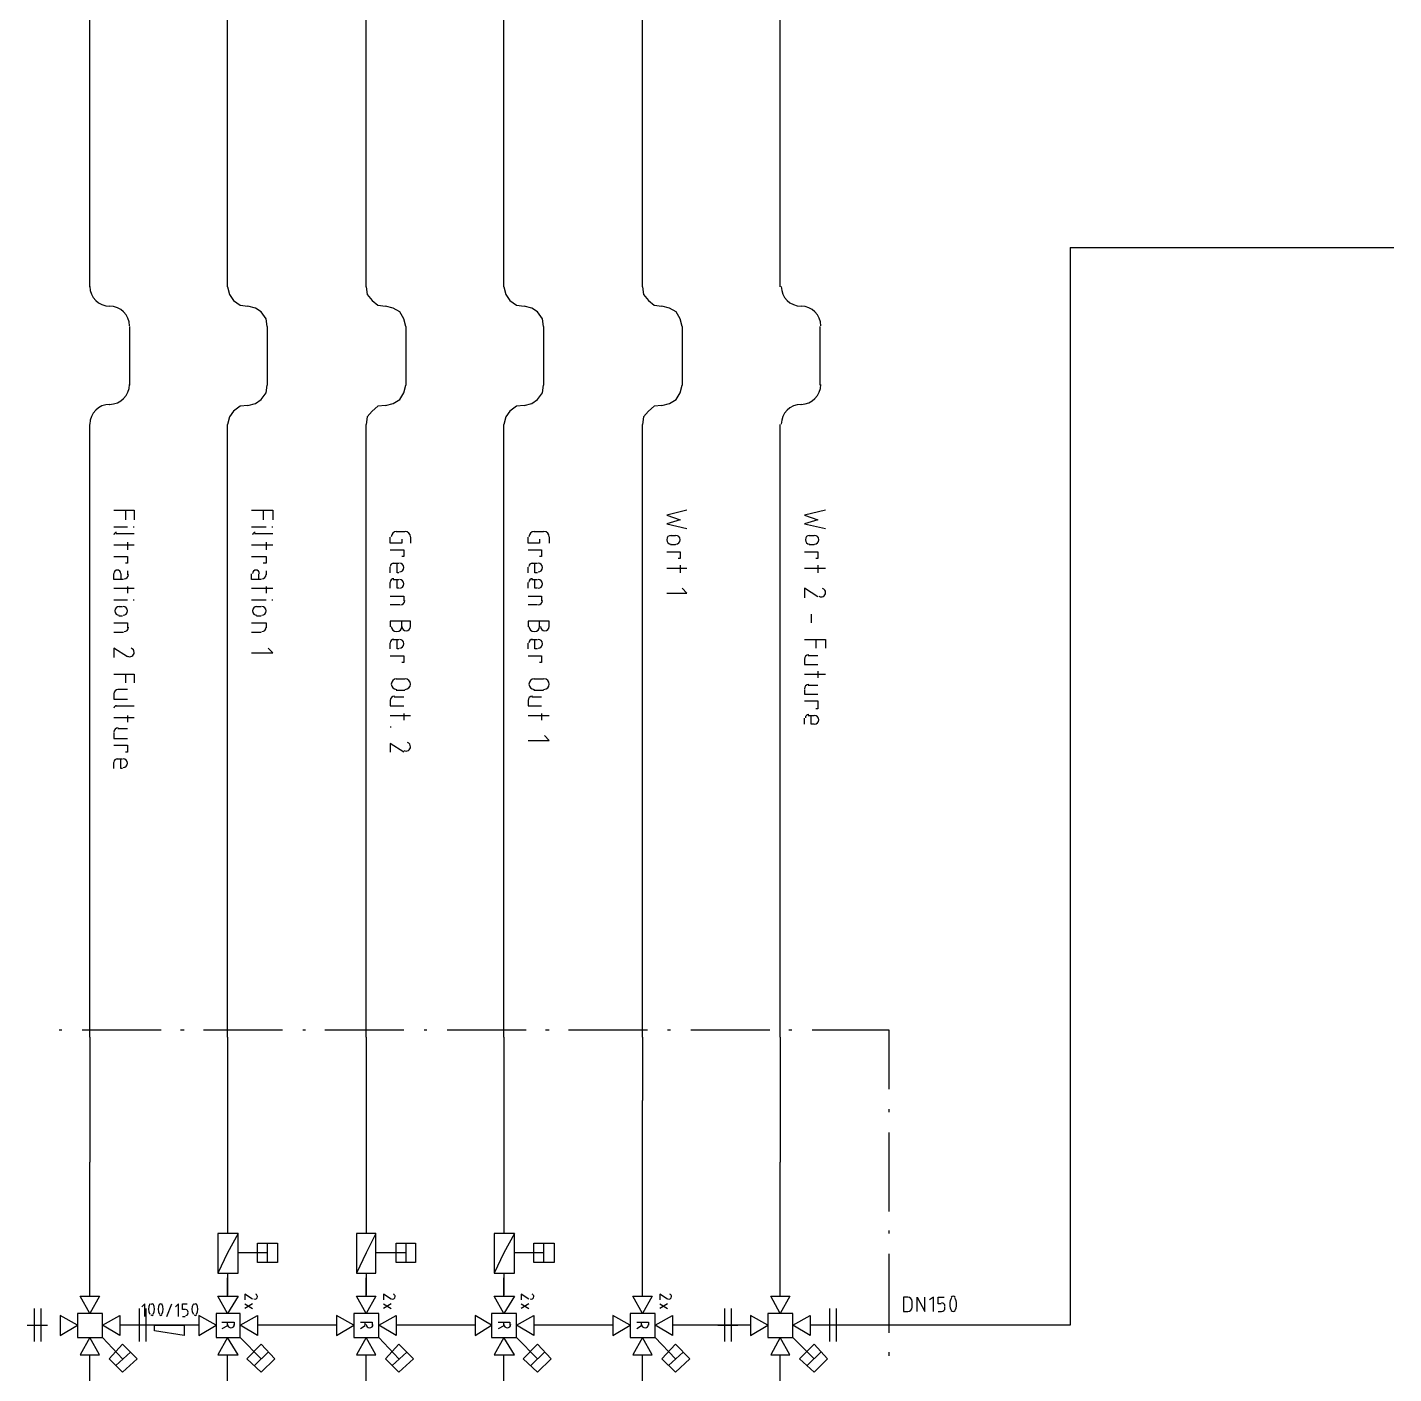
# Model space of a CAD drawing. Header units: millimetres. Extents: x 0 to 33.1, y 1.5 to 45.3.
# Drawn here: x 20.806 to 23.171, y 28.204 to 30.534 of the extents above; entities that cross this region are included whole.
import ezdxf

# ---------------------------------------------------------------- set-up
doc = ezdxf.new("R2010")
doc.units = ezdxf.units.MM
doc.header["$MEASUREMENT"] = 0
doc.layers.get('0').update_dxf_attribs({"linetype": 'CONTINUOUS'})

msp = doc.modelspace()

# ---------------------------------------------------------------- linework, layer by layer
at = {"color": 5, "linetype": 'Continuous'}
for p, q in [((21.1528, 30.0844), (21.1528, 30.6744)), ((21.1528, 30.0844), (21.1528, 30.0844)), ((21.1528, 30.0844), (21.1561, 30.0711)), ((21.1561, 30.0711), (21.1628, 30.0611)), ((21.1628, 30.0611), (21.1744, 30.0528)), ((21.1744, 30.0528), (21.1878, 30.0511)), ((21.2011, 30.0478), (21.1878, 30.0511)), ((21.2111, 30.0411), (21.2011, 30.0478)), ((21.2194, 30.0294), (21.2111, 30.0411)), ((21.2211, 30.0161), (21.2194, 30.0294)), ((21.2211, 30.0161), (21.2211, 29.9144)), ((21.2111, 29.8894), (21.2194, 29.9011)), ((21.2194, 29.9011), (21.2211, 29.9144)), ((21.1878, 29.8794), (21.1744, 29.8778)), ((21.1878, 29.8794), (21.2011, 29.8828)), ((21.2011, 29.8828), (21.2111, 29.8894)), ((21.1561, 29.8594), (21.1528, 29.8461)), ((21.1528, 28.7861), (21.1528, 29.8461))]:
    msp.add_line(p, q, dxfattribs=at)
at = {"color": 104, "linetype": 'Continuous'}
for p, q in [((21.3928, 30.0844), (21.3928, 30.6744)), ((21.3928, 30.0844), (21.3928, 30.0844)), ((21.3928, 30.0844), (21.3944, 30.0711)), ((21.3944, 30.0711), (21.4028, 30.0611)), ((21.4028, 30.0611), (21.4128, 30.0528)), ((21.4128, 30.0528), (21.4261, 30.0511)), ((21.4394, 30.0478), (21.4261, 30.0511)), ((21.4511, 30.0411), (21.4394, 30.0478)), ((21.4578, 30.0294), (21.4511, 30.0411)), ((21.4611, 30.0161), (21.4578, 30.0294)), ((21.4611, 30.0161), (21.4611, 29.9144)), ((21.4511, 29.8894), (21.4578, 29.9011)), ((21.4578, 29.9011), (21.4611, 29.9144)), ((21.4128, 29.8778), (21.4028, 29.8694)), ((21.4261, 29.8794), (21.4128, 29.8778)), ((21.4261, 29.8794), (21.4394, 29.8828)), ((21.4394, 29.8828), (21.4511, 29.8894)), ((21.3944, 29.8594), (21.3928, 29.8461)), ((21.4028, 29.8694), (21.3944, 29.8594)), ((21.3928, 28.7861), (21.3928, 29.8461)), ((21.4444, 29.6611), (21.4594, 29.6611)), ((21.4344, 29.6411), (21.4344, 29.6511)), ((21.4544, 29.6411), (21.4344, 29.6411)), ((21.4544, 29.6478), (21.4544, 29.6411)), ((21.4694, 29.6511), (21.4694, 29.6411)), ((21.4344, 29.6294), (21.4578, 29.6294)), ((21.4578, 29.6294), (21.4578, 29.6178)), ((21.3928, 28.7861), (21.3928, 28.4461)), ((21.3928, 27.9278), (21.3928, 28.2361))]:
    msp.add_line(p, q, dxfattribs=at)
at = {"color": 3, "linetype": 'Continuous'}
for p, q in [((21.6311, 30.0844), (21.6311, 30.6744)), ((21.6311, 30.0844), (21.6311, 30.0844)), ((21.6311, 30.0844), (21.6344, 30.0711)), ((21.6344, 30.0711), (21.6411, 30.0611)), ((21.6411, 30.0611), (21.6528, 30.0528)), ((21.6528, 30.0528), (21.6661, 30.0511)), ((21.6794, 30.0478), (21.6661, 30.0511)), ((21.6894, 30.0411), (21.6794, 30.0478)), ((21.6978, 30.0294), (21.6894, 30.0411)), ((21.6994, 30.0161), (21.6978, 30.0294)), ((21.6994, 30.0161), (21.6994, 29.9144)), ((21.6894, 29.8894), (21.6978, 29.9011)), ((21.6978, 29.9011), (21.6994, 29.9144)), ((21.6528, 29.8778), (21.6411, 29.8694)), ((21.6661, 29.8794), (21.6528, 29.8778)), ((21.6661, 29.8794), (21.6794, 29.8828)), ((21.6794, 29.8828), (21.6894, 29.8894)), ((21.6344, 29.8594), (21.6311, 29.8461)), ((21.6411, 29.8694), (21.6344, 29.8594)), ((21.6311, 28.7861), (21.6311, 29.8461)), ((21.6311, 28.7861), (21.6311, 28.4461)), ((21.6311, 27.9278), (21.6311, 28.2361))]:
    msp.add_line(p, q, dxfattribs=at)
at = {"color": 52, "linetype": 'Continuous'}
for p, q in [((21.8711, 30.0844), (21.8711, 30.6744)), ((21.8711, 30.0844), (21.8711, 30.0844)), ((21.8711, 30.0844), (21.8728, 30.0711)), ((21.8728, 30.0711), (21.8811, 30.0611)), ((21.8811, 30.0611), (21.8911, 30.0528)), ((21.8911, 30.0528), (21.9044, 30.0511)), ((21.9178, 30.0478), (21.9044, 30.0511)), ((21.9294, 30.0411), (21.9178, 30.0478)), ((21.9361, 30.0294), (21.9294, 30.0411)), ((21.9394, 30.0161), (21.9361, 30.0294)), ((21.9394, 30.0161), (21.9394, 29.9144)), ((21.9294, 29.8894), (21.9361, 29.9011)), ((21.9361, 29.9011), (21.9394, 29.9144)), ((21.8911, 29.8778), (21.8811, 29.8694)), ((21.9044, 29.8794), (21.8911, 29.8778)), ((21.9044, 29.8794), (21.9178, 29.8828)), ((21.9178, 29.8828), (21.9294, 29.8894)), ((21.8728, 29.8594), (21.8711, 29.8461)), ((21.8811, 29.8694), (21.8728, 29.8594)), ((21.8711, 28.7861), (21.8711, 29.8461)), ((21.8711, 28.3694), (21.8711, 28.6761)), ((21.8711, 27.9278), (21.8711, 28.2361))]:
    msp.add_line(p, q, dxfattribs=at)
at = {"color": 4, "linetype": 'Continuous'}
for p, q in [((20.9144, 30.0844), (20.9144, 30.6411)), ((22.1094, 30.0844), (22.1094, 30.6411)), ((20.9144, 30.0844), (20.9144, 30.0844)), ((22.1094, 30.0844), (22.1094, 30.0844)), ((20.9478, 30.0511), (20.9478, 30.0511)), ((22.1444, 30.0511), (22.1444, 30.0511)), ((20.9828, 30.0161), (20.9828, 29.9144)), ((22.1778, 30.0161), (22.1778, 29.9144)), ((20.9478, 29.8794), (20.9478, 29.8794)), ((22.1444, 29.8794), (22.1444, 29.8794)), ((20.9144, 28.7861), (20.9144, 29.8461)), ((20.9144, 29.8461), (20.9144, 29.8461)), ((22.1094, 28.7861), (22.1094, 29.8461)), ((22.1094, 29.8461), (22.1094, 29.8461)), ((20.9144, 28.7861), (20.9144, 28.5694)), ((22.1094, 28.7861), (22.1094, 28.5694)), ((20.9144, 28.3694), (20.9144, 28.5694)), ((22.1094, 28.3694), (22.1094, 28.5694)), ((20.9144, 28.3378), (20.9144, 28.3694)), ((22.1094, 28.3378), (22.1094, 28.3694)), ((20.9144, 28.3078), (20.8978, 28.3378)), ((20.8978, 28.3378), (20.9311, 28.3378)), ((20.9311, 28.3378), (20.9144, 28.3078)), ((22.1094, 28.3078), (22.0928, 28.3378)), ((22.0928, 28.3378), (22.1261, 28.3378)), ((22.1261, 28.3378), (22.1094, 28.3078)), ((20.8928, 28.2878), (20.8628, 28.3044)), ((20.8628, 28.3044), (20.8628, 28.2694)), ((20.8628, 28.2694), (20.8928, 28.2878)), ((20.8928, 28.3078), (20.8928, 28.2661)), ((20.9361, 28.3078), (20.8928, 28.3078)), ((20.9361, 28.2661), (20.9361, 28.3078)), ((20.9361, 28.2878), (20.9661, 28.3044)), ((20.9661, 28.2694), (20.9361, 28.2878)), ((20.9661, 28.3044), (20.9661, 28.2694)), ((22.0878, 28.2878), (22.0578, 28.3044)), ((22.0578, 28.3044), (22.0578, 28.2694)), ((22.0578, 28.2694), (22.0878, 28.2878)), ((22.0878, 28.3078), (22.0878, 28.2661)), ((22.1311, 28.3078), (22.0878, 28.3078)), ((22.1311, 28.2661), (22.1311, 28.3078)), ((22.1311, 28.2878), (22.1611, 28.3044)), ((22.1611, 28.2694), (22.1311, 28.2878)), ((22.1611, 28.3044), (22.1611, 28.2694)), ((20.8928, 28.2661), (20.9361, 28.2661)), ((20.9144, 28.2661), (20.8978, 28.2361)), ((20.9311, 28.2361), (20.9144, 28.2661)), ((20.9711, 28.2294), (20.9361, 28.2661)), ((22.0878, 28.2661), (22.1311, 28.2661)), ((22.1094, 28.2661), (22.0928, 28.2361)), ((22.1261, 28.2361), (22.1094, 28.2661)), ((22.1678, 28.2294), (22.1311, 28.2661)), ((20.9478, 28.2294), (20.9711, 28.2544)), ((20.9844, 28.2411), (20.9594, 28.2178)), ((20.9711, 28.2544), (20.9961, 28.2294)), ((22.1428, 28.2294), (22.1678, 28.2544)), ((22.1794, 28.2411), (22.1561, 28.2178)), ((22.1678, 28.2544), (22.1911, 28.2294)), ((20.8978, 28.2361), (20.9311, 28.2361)), ((20.9144, 27.9278), (20.9144, 28.2361)), ((20.9711, 28.2061), (20.9478, 28.2294)), ((20.9961, 28.2294), (20.9711, 28.2061)), ((22.0928, 28.2361), (22.1261, 28.2361)), ((22.1094, 27.9278), (22.1094, 28.2361)), ((22.1678, 28.2061), (22.1428, 28.2294)), ((22.1911, 28.2294), (22.1678, 28.2061))]:
    msp.add_line(p, q, dxfattribs=at)
at = {"color": 7, "linetype": 'Continuous'}
for p, q in [((22.6111, 30.1528), (22.6111, 30.1528)), ((22.6111, 30.1528), (22.6111, 28.2878)), ((22.6111, 30.1528), (23.1711, 30.1528)), ((21.1744, 29.8778), (21.1628, 29.8694)), ((21.1628, 29.8694), (21.1561, 29.8594)), ((21.1528, 28.7861), (21.1528, 28.4461)), ((21.8711, 28.7861), (21.8711, 28.6761)), ((21.1528, 28.3778), (21.1528, 28.3394)), ((21.1528, 28.3378), (21.1528, 28.3694)), ((21.1528, 28.3694), (21.1528, 28.3394)), ((21.3928, 28.3778), (21.3928, 28.3394)), ((21.3928, 28.3378), (21.3928, 28.3694)), ((21.3928, 28.3694), (21.3928, 28.3394)), ((21.6311, 28.3778), (21.6311, 28.3394)), ((21.6311, 28.3378), (21.6311, 28.3694)), ((21.6311, 28.3694), (21.6311, 28.3394)), ((21.8711, 28.3378), (21.8711, 28.3694)), ((21.1028, 28.2878), (20.9661, 28.2878)), ((21.3411, 28.2878), (21.2044, 28.2878)), ((21.5811, 28.2878), (21.4444, 28.2878)), ((21.8194, 28.2878), (21.6828, 28.2878)), ((22.0578, 28.2878), (21.9228, 28.2878)), ((22.2978, 28.2878), (22.1611, 28.2878)), ((22.6111, 28.2878), (22.2978, 28.2878)), ((21.1528, 27.9278), (21.1528, 28.2361))]:
    msp.add_line(p, q, dxfattribs=at)
at = {"color": 0, "linetype": 'Continuous'}
for p, q in [((20.9561, 29.6978), (20.9911, 29.6978)), ((20.9761, 29.6978), (20.9761, 29.6811)), ((20.9911, 29.6978), (20.9911, 29.6811)), ((21.1944, 29.6978), (21.2311, 29.6978)), ((21.2144, 29.6978), (21.2144, 29.6811)), ((21.2311, 29.6978), (21.2311, 29.6811)), ((21.9478, 29.6978), (21.9128, 29.6894)), ((21.9128, 29.6894), (21.9361, 29.6811)), ((21.9361, 29.6811), (21.9128, 29.6744)), ((22.1878, 29.6978), (22.1511, 29.6894)), ((22.1511, 29.6894), (22.1744, 29.6811)), ((22.1744, 29.6811), (22.1511, 29.6744)), ((20.9561, 29.6694), (20.9794, 29.6694)), ((20.9594, 29.6578), (20.9911, 29.6578)), ((20.9894, 29.6694), (20.9911, 29.6694)), ((21.1944, 29.6694), (21.2194, 29.6694)), ((21.1994, 29.6578), (21.2311, 29.6578)), ((21.2294, 29.6694), (21.2311, 29.6694)), ((21.6828, 29.6611), (21.6994, 29.6611)), ((21.9128, 29.6744), (21.9478, 29.6661)), ((22.1511, 29.6744), (22.1878, 29.6661)), ((20.9561, 29.6378), (20.9911, 29.6378)), ((20.9794, 29.6428), (20.9794, 29.6294)), ((21.1944, 29.6378), (21.2311, 29.6378)), ((21.2194, 29.6428), (21.2194, 29.6294)), ((21.6728, 29.6411), (21.6728, 29.6511)), ((21.6928, 29.6411), (21.6728, 29.6411)), ((21.6928, 29.6478), (21.6928, 29.6411)), ((21.7094, 29.6511), (21.7094, 29.6411)), ((21.9194, 29.6544), (21.9278, 29.6544)), ((21.9278, 29.6378), (21.9194, 29.6378)), ((22.1594, 29.6544), (22.1678, 29.6544)), ((22.1678, 29.6378), (22.1594, 29.6378)), ((20.9561, 29.6178), (20.9794, 29.6178)), ((20.9794, 29.6178), (20.9794, 29.6061)), ((21.1944, 29.6178), (21.2194, 29.6178)), ((21.2194, 29.6178), (21.2194, 29.6061)), ((21.4578, 29.6178), (21.4544, 29.6178)), ((21.6728, 29.6294), (21.6961, 29.6294)), ((21.6961, 29.6178), (21.6928, 29.6178)), ((21.6961, 29.6294), (21.6961, 29.6178)), ((21.9128, 29.6261), (21.9361, 29.6261)), ((21.9361, 29.6144), (21.9328, 29.6144)), ((21.9361, 29.6261), (21.9361, 29.6144)), ((22.1511, 29.6261), (22.1744, 29.6261)), ((22.1744, 29.6144), (22.1711, 29.6144)), ((22.1744, 29.6261), (22.1744, 29.6144)), ((20.9561, 29.5778), (20.9561, 29.5878)), ((20.9678, 29.5878), (20.9678, 29.5778)), ((20.9794, 29.6061), (20.9761, 29.6061)), ((20.9794, 29.5928), (20.9794, 29.5861)), ((21.1944, 29.5778), (21.1944, 29.5878)), ((21.2061, 29.5878), (21.2061, 29.5778)), ((21.2194, 29.6061), (21.2144, 29.6061)), ((21.2194, 29.5928), (21.2194, 29.5861)), ((21.4344, 29.5894), (21.4344, 29.5994)), ((21.4394, 29.6061), (21.4494, 29.6061)), ((21.4461, 29.5894), (21.4461, 29.6061)), ((21.4494, 29.5894), (21.4461, 29.5894)), ((21.6728, 29.5894), (21.6728, 29.5994)), ((21.6794, 29.6061), (21.6894, 29.6061)), ((21.6844, 29.5894), (21.6844, 29.6061)), ((21.6894, 29.5894), (21.6844, 29.5894)), ((21.9128, 29.5978), (21.9478, 29.5978)), ((21.9361, 29.6028), (21.9361, 29.5894)), ((22.1511, 29.5978), (22.1878, 29.5978)), ((22.1744, 29.6028), (22.1744, 29.5894)), ((20.9728, 29.5778), (20.9561, 29.5778)), ((20.9561, 29.5628), (20.9911, 29.5628)), ((20.9794, 29.5661), (20.9794, 29.5544)), ((21.2111, 29.5778), (21.1944, 29.5778)), ((21.1944, 29.5628), (21.2311, 29.5628)), ((21.2194, 29.5661), (21.2194, 29.5544)), ((21.4344, 29.5628), (21.4344, 29.5728)), ((21.4394, 29.5778), (21.4494, 29.5778)), ((21.4461, 29.5628), (21.4461, 29.5778)), ((21.4494, 29.5628), (21.4461, 29.5628)), ((21.6728, 29.5628), (21.6728, 29.5728)), ((21.6794, 29.5778), (21.6894, 29.5778)), ((21.6844, 29.5628), (21.6844, 29.5778)), ((21.6894, 29.5628), (21.6844, 29.5628)), ((21.9478, 29.5544), (21.9394, 29.5628)), ((22.1744, 29.5478), (22.1511, 29.5628)), ((22.1511, 29.5628), (22.1511, 29.5461)), ((20.9561, 29.5428), (20.9794, 29.5428)), ((20.9894, 29.5428), (20.9911, 29.5428)), ((21.1944, 29.5428), (21.2194, 29.5428)), ((21.2294, 29.5428), (21.2311, 29.5428)), ((21.4344, 29.5494), (21.4578, 29.5494)), ((21.4578, 29.5494), (21.4578, 29.5411)), ((21.6728, 29.5494), (21.6961, 29.5494)), ((21.6961, 29.5494), (21.6961, 29.5411)), ((21.9128, 29.5544), (21.9478, 29.5544)), ((20.9644, 29.5311), (20.9711, 29.5311)), ((21.2028, 29.5311), (21.2111, 29.5311)), ((21.4511, 29.5344), (21.4344, 29.5344)), ((21.6894, 29.5344), (21.6728, 29.5344)), ((22.1628, 29.5178), (22.1628, 29.5028)), ((20.9561, 29.5028), (20.9794, 29.5028)), ((20.9711, 29.5144), (20.9644, 29.5144)), ((20.9794, 29.5028), (20.9794, 29.4944)), ((21.1944, 29.5028), (21.2194, 29.5028)), ((21.2111, 29.5144), (21.2028, 29.5144)), ((21.2194, 29.5028), (21.2194, 29.4944)), ((21.4344, 29.5061), (21.4344, 29.4961)), ((21.4694, 29.5061), (21.4344, 29.5061)), ((21.4544, 29.4961), (21.4544, 29.5061)), ((21.4694, 29.4961), (21.4694, 29.5061)), ((21.6728, 29.5061), (21.6728, 29.4961)), ((21.7094, 29.5061), (21.6728, 29.5061)), ((21.6928, 29.4961), (21.6928, 29.5061)), ((21.7094, 29.4961), (21.7094, 29.5061)), ((20.9728, 29.4861), (20.9561, 29.4861)), ((21.2111, 29.4861), (21.1944, 29.4861)), ((21.4394, 29.4744), (21.4494, 29.4744)), ((21.4461, 29.4578), (21.4461, 29.4744)), ((21.6794, 29.4744), (21.6894, 29.4744)), ((21.6844, 29.4578), (21.6844, 29.4744)), ((22.1511, 29.4744), (22.1878, 29.4744)), ((22.1711, 29.4744), (22.1711, 29.4594)), ((22.1878, 29.4744), (22.1878, 29.4594)), ((20.9794, 29.4444), (20.9561, 29.4594)), ((20.9561, 29.4594), (20.9561, 29.4428)), ((21.1944, 29.4511), (21.2311, 29.4511)), ((21.2311, 29.4511), (21.2228, 29.4594)), ((21.4344, 29.4578), (21.4344, 29.4678)), ((21.4344, 29.4461), (21.4578, 29.4461)), ((21.4494, 29.4578), (21.4461, 29.4578)), ((21.4578, 29.4461), (21.4578, 29.4344)), ((21.6728, 29.4578), (21.6728, 29.4678)), ((21.6728, 29.4461), (21.6961, 29.4461)), ((21.6894, 29.4578), (21.6844, 29.4578)), ((21.6961, 29.4461), (21.6961, 29.4344)), ((22.1744, 29.4461), (22.1578, 29.4461)), ((21.4578, 29.4344), (21.4544, 29.4344)), ((21.6961, 29.4344), (21.6928, 29.4344)), ((22.1511, 29.4394), (22.1511, 29.4311)), ((22.1511, 29.4311), (22.1744, 29.4311)), ((20.9561, 29.4144), (20.9911, 29.4144)), ((20.9761, 29.4144), (20.9761, 29.3994)), ((20.9911, 29.4144), (20.9911, 29.3994)), ((21.4444, 29.4061), (21.4594, 29.4061)), ((21.6828, 29.4061), (21.6994, 29.4061)), ((22.1511, 29.4144), (22.1878, 29.4144)), ((22.1744, 29.4194), (22.1744, 29.4078)), ((20.9561, 29.3794), (20.9561, 29.3711)), ((20.9794, 29.3878), (20.9628, 29.3878)), ((21.4578, 29.3744), (21.4411, 29.3744)), ((21.4594, 29.3861), (21.4444, 29.3861)), ((21.6961, 29.3744), (21.6794, 29.3744)), ((21.6994, 29.3861), (21.6828, 29.3861)), ((22.1511, 29.3878), (22.1511, 29.3794)), ((22.1511, 29.3794), (22.1744, 29.3794)), ((22.1744, 29.3944), (22.1578, 29.3944)), ((20.9561, 29.3711), (20.9794, 29.3711)), ((20.9594, 29.3594), (20.9911, 29.3594)), ((21.4344, 29.3678), (21.4344, 29.3594)), ((21.4344, 29.3594), (21.4578, 29.3594)), ((21.6728, 29.3678), (21.6728, 29.3594)), ((21.6728, 29.3594), (21.6961, 29.3594)), ((22.1511, 29.3678), (22.1744, 29.3678)), ((22.1744, 29.3544), (22.1711, 29.3544)), ((22.1744, 29.3678), (22.1744, 29.3544)), ((20.9561, 29.3394), (20.9911, 29.3394)), ((20.9794, 29.3428), (20.9794, 29.3311)), ((21.4344, 29.3428), (21.4694, 29.3428)), ((21.4578, 29.3461), (21.4578, 29.3344)), ((21.6728, 29.3428), (21.7094, 29.3428)), ((21.6961, 29.3461), (21.6961, 29.3344)), ((22.1511, 29.3278), (22.1511, 29.3378)), ((22.1578, 29.3428), (22.1678, 29.3428)), ((22.1628, 29.3278), (22.1628, 29.3428)), ((22.1678, 29.3278), (22.1628, 29.3278)), ((20.9561, 29.3128), (20.9561, 29.3028)), ((20.9561, 29.3028), (20.9794, 29.3028)), ((20.9794, 29.3194), (20.9628, 29.3194)), ((21.4344, 29.3228), (21.4361, 29.3228)), ((21.7094, 29.2994), (21.7011, 29.3078)), ((20.9561, 29.2911), (20.9794, 29.2911)), ((20.9794, 29.2794), (20.9761, 29.2794)), ((20.9794, 29.2911), (20.9794, 29.2794)), ((21.4578, 29.2794), (21.4344, 29.2944)), ((21.4344, 29.2944), (21.4344, 29.2794)), ((21.6728, 29.2994), (21.7094, 29.2994)), ((20.9561, 29.2511), (20.9561, 29.2611)), ((20.9611, 29.2678), (20.9711, 29.2678)), ((20.9678, 29.2511), (20.9678, 29.2678)), ((20.9711, 29.2511), (20.9678, 29.2511)), ((20.8661, 28.7978), (20.8611, 28.7978)), ((21.0378, 28.7978), (20.9011, 28.7978)), ((21.0778, 28.7978), (21.0711, 28.7978)), ((21.2478, 28.7978), (21.1111, 28.7978)), ((21.2878, 28.7978), (21.2828, 28.7978)), ((21.4578, 28.7978), (21.3211, 28.7978)), ((21.4978, 28.7978), (21.4928, 28.7978)), ((21.6694, 28.7978), (21.5328, 28.7978)), ((21.7094, 28.7978), (21.7028, 28.7978)), ((21.8794, 28.7978), (21.7428, 28.7978)), ((21.9194, 28.7978), (21.9144, 28.7978)), ((22.0911, 28.7978), (21.9544, 28.7978)), ((22.1294, 28.7978), (22.1244, 28.7978)), ((22.2978, 28.7978), (22.1644, 28.7978)), ((22.2978, 28.6961), (22.2978, 28.7978)), ((22.2978, 28.6561), (22.2978, 28.6611)), ((22.2978, 28.4844), (22.2978, 28.6211)), ((22.2978, 28.4461), (22.2978, 28.4511)), ((21.1361, 28.4461), (21.1361, 28.3778)), ((21.1711, 28.4461), (21.1361, 28.4461)), ((21.1711, 28.4461), (21.1528, 28.4128)), ((21.1711, 28.3778), (21.1711, 28.4461)), ((21.2044, 28.3961), (21.2044, 28.4294)), ((21.2044, 28.4294), (21.2394, 28.4294)), ((21.2211, 28.4294), (21.2211, 28.3961)), ((21.2394, 28.4294), (21.2394, 28.3961)), ((21.3761, 28.4461), (21.3761, 28.3778)), ((21.4094, 28.4461), (21.3761, 28.4461)), ((21.4094, 28.4461), (21.3928, 28.4128)), ((21.4094, 28.3778), (21.4094, 28.4461)), ((21.4444, 28.3961), (21.4444, 28.4294)), ((21.4444, 28.4294), (21.4778, 28.4294)), ((21.4611, 28.4294), (21.4611, 28.3961)), ((21.4778, 28.4294), (21.4778, 28.3961)), ((21.6144, 28.4461), (21.6144, 28.3778)), ((21.6494, 28.4461), (21.6144, 28.4461)), ((21.6494, 28.4461), (21.6311, 28.4128)), ((21.6494, 28.3778), (21.6494, 28.4461)), ((21.6828, 28.3961), (21.6828, 28.4294)), ((21.6828, 28.4294), (21.7178, 28.4294)), ((21.6994, 28.4294), (21.6994, 28.3961)), ((21.7178, 28.4294), (21.7178, 28.3961)), ((21.1528, 28.4128), (21.1361, 28.3778)), ((21.2211, 28.4128), (21.1711, 28.4128)), ((21.3928, 28.4128), (21.3761, 28.3778)), ((21.4611, 28.4128), (21.4094, 28.4128)), ((21.6311, 28.4128), (21.6144, 28.3778)), ((21.6994, 28.4128), (21.6494, 28.4128)), ((22.2978, 28.2744), (22.2978, 28.4111)), ((21.2394, 28.3961), (21.2044, 28.3961)), ((21.4778, 28.3961), (21.4444, 28.3961)), ((21.7178, 28.3961), (21.6828, 28.3961)), ((21.1361, 28.3778), (21.1711, 28.3778)), ((21.3761, 28.3778), (21.4094, 28.3778)), ((21.6144, 28.3778), (21.6494, 28.3778)), ((21.1528, 28.3078), (21.1361, 28.3378)), ((21.1361, 28.3378), (21.1711, 28.3378)), ((21.1711, 28.3378), (21.1528, 28.3078)), ((21.1961, 28.3328), (21.1828, 28.3411)), ((21.1828, 28.3411), (21.1828, 28.3311)), ((21.3928, 28.3078), (21.3761, 28.3378)), ((21.3761, 28.3378), (21.4094, 28.3378)), ((21.4094, 28.3378), (21.3928, 28.3078)), ((21.4361, 28.3328), (21.4228, 28.3411)), ((21.4228, 28.3411), (21.4228, 28.3311)), ((21.6311, 28.3078), (21.6144, 28.3378)), ((21.6144, 28.3378), (21.6494, 28.3378)), ((21.6494, 28.3378), (21.6311, 28.3078)), ((21.6744, 28.3328), (21.6611, 28.3411)), ((21.6611, 28.3411), (21.6611, 28.3311)), ((21.8711, 28.3078), (21.8544, 28.3378)), ((21.8544, 28.3378), (21.8878, 28.3378)), ((21.8878, 28.3378), (21.8711, 28.3078)), ((21.9144, 28.3328), (21.9011, 28.3411)), ((21.9011, 28.3411), (21.9011, 28.3311)), ((22.3294, 28.3361), (22.3228, 28.3361)), ((22.3228, 28.3361), (22.3228, 28.3111)), ((22.3461, 28.3111), (22.3461, 28.3361)), ((22.3461, 28.3361), (22.3594, 28.3111)), ((22.3594, 28.3111), (22.3594, 28.3361)), ((22.3744, 28.3361), (22.3678, 28.3311)), ((22.3744, 28.3111), (22.3744, 28.3361)), ((22.3828, 28.3244), (22.3828, 28.3361)), ((22.3828, 28.3361), (22.3928, 28.3361)), ((20.8178, 28.3161), (20.8178, 28.2878)), ((20.8294, 28.3161), (20.8294, 28.2878)), ((20.9994, 28.3161), (20.9994, 28.2878)), ((21.0094, 28.3244), (21.0044, 28.3194)), ((21.0094, 28.3028), (21.0094, 28.3244)), ((21.0111, 28.3161), (21.0111, 28.2878)), ((21.0478, 28.3028), (21.0561, 28.3244)), ((21.0678, 28.3244), (21.0628, 28.3194)), ((21.0678, 28.3028), (21.0678, 28.3244)), ((21.0744, 28.3144), (21.0744, 28.3244)), ((21.0744, 28.3244), (21.0828, 28.3244)), ((21.0794, 28.3144), (21.0744, 28.3144)), ((21.0844, 28.3078), (21.0844, 28.3094)), ((21.1828, 28.3244), (21.1961, 28.3161)), ((21.1961, 28.3244), (21.1828, 28.3161)), ((21.4228, 28.3244), (21.4361, 28.3161)), ((21.4361, 28.3244), (21.4228, 28.3161)), ((21.6611, 28.3244), (21.6744, 28.3161)), ((21.6744, 28.3244), (21.6611, 28.3161)), ((21.9011, 28.3244), (21.9144, 28.3161)), ((21.9144, 28.3244), (21.9011, 28.3161)), ((22.0128, 28.3161), (22.0128, 28.2878)), ((22.0244, 28.3161), (22.0244, 28.2878)), ((22.1944, 28.3161), (22.1944, 28.2878)), ((22.2061, 28.3161), (22.2061, 28.2878)), ((22.3228, 28.3111), (22.3294, 28.3111)), ((22.3378, 28.3178), (22.3378, 28.3278)), ((22.3878, 28.3244), (22.3828, 28.3244)), ((22.3828, 28.3111), (22.3878, 28.3111)), ((22.3944, 28.3161), (22.3944, 28.3194)), ((20.8061, 28.2878), (20.8411, 28.2878)), ((20.8178, 28.2878), (20.8178, 28.2594)), ((20.8294, 28.2878), (20.8294, 28.2594)), ((21.0228, 28.2878), (20.9878, 28.2878)), ((20.9994, 28.2878), (20.9994, 28.2594)), ((21.0111, 28.2878), (21.0111, 28.2594)), ((21.0261, 28.2778), (21.0261, 28.2878)), ((21.0261, 28.2878), (21.0778, 28.2878)), ((21.0744, 28.3028), (21.0794, 28.3028)), ((21.0778, 28.2878), (21.0778, 28.2694)), ((21.1328, 28.2878), (21.1028, 28.3044)), ((21.1028, 28.3044), (21.1028, 28.2694)), ((21.1028, 28.2694), (21.1328, 28.2878)), ((21.1328, 28.3078), (21.1328, 28.2661)), ((21.1744, 28.3078), (21.1328, 28.3078)), ((21.1428, 28.2928), (21.1644, 28.2928)), ((21.1528, 28.2861), (21.1428, 28.2811)), ((21.1528, 28.2878), (21.1528, 28.2928)), ((21.1644, 28.2928), (21.1644, 28.2878)), ((21.1744, 28.2661), (21.1744, 28.3078)), ((21.1744, 28.2878), (21.2044, 28.3044)), ((21.2044, 28.2694), (21.1744, 28.2878)), ((21.2044, 28.3044), (21.2044, 28.2694)), ((21.3711, 28.2878), (21.3411, 28.3044)), ((21.3411, 28.3044), (21.3411, 28.2694)), ((21.3411, 28.2694), (21.3711, 28.2878)), ((21.3711, 28.3078), (21.3711, 28.2661)), ((21.4144, 28.3078), (21.3711, 28.3078)), ((21.3828, 28.2928), (21.4028, 28.2928)), ((21.3911, 28.2861), (21.3828, 28.2811)), ((21.3911, 28.2878), (21.3911, 28.2928)), ((21.4028, 28.2928), (21.4028, 28.2878)), ((21.4144, 28.2661), (21.4144, 28.3078)), ((21.4144, 28.2878), (21.4444, 28.3044)), ((21.4444, 28.2694), (21.4144, 28.2878)), ((21.4444, 28.3044), (21.4444, 28.2694)), ((21.6094, 28.2878), (21.5811, 28.3044)), ((21.5811, 28.3044), (21.5811, 28.2694)), ((21.5811, 28.2694), (21.6094, 28.2878)), ((21.6094, 28.3078), (21.6094, 28.2661)), ((21.6528, 28.3078), (21.6094, 28.3078)), ((21.6211, 28.2928), (21.6411, 28.2928)), ((21.6311, 28.2861), (21.6211, 28.2811)), ((21.6311, 28.2878), (21.6311, 28.2928)), ((21.6411, 28.2928), (21.6411, 28.2878)), ((21.6528, 28.2661), (21.6528, 28.3078)), ((21.6528, 28.2878), (21.6828, 28.3044)), ((21.6828, 28.2694), (21.6528, 28.2878)), ((21.6828, 28.3044), (21.6828, 28.2694)), ((21.8494, 28.2878), (21.8194, 28.3044)), ((21.8194, 28.3044), (21.8194, 28.2694)), ((21.8194, 28.2694), (21.8494, 28.2878)), ((21.8494, 28.3078), (21.8494, 28.2661)), ((21.8928, 28.3078), (21.8494, 28.3078)), ((21.8611, 28.2928), (21.8811, 28.2928)), ((21.8694, 28.2861), (21.8611, 28.2811)), ((21.8694, 28.2878), (21.8694, 28.2928)), ((21.8811, 28.2928), (21.8811, 28.2878)), ((21.8928, 28.2661), (21.8928, 28.3078)), ((21.8928, 28.2878), (21.9228, 28.3044)), ((21.9228, 28.2694), (21.8928, 28.2878)), ((21.9228, 28.3044), (21.9228, 28.2694)), ((22.0011, 28.2878), (22.0361, 28.2878)), ((22.0128, 28.2878), (22.0128, 28.2594)), ((22.0244, 28.2878), (22.0244, 28.2594)), ((22.2178, 28.2878), (22.1844, 28.2878)), ((22.1944, 28.2878), (22.1944, 28.2594)), ((22.2061, 28.2878), (22.2061, 28.2594)), ((21.0778, 28.2694), (21.0261, 28.2778)), ((21.1328, 28.2661), (21.1744, 28.2661)), ((21.1528, 28.2661), (21.1361, 28.2361)), ((21.1711, 28.2361), (21.1528, 28.2661)), ((21.2111, 28.2294), (21.1744, 28.2661)), ((21.3711, 28.2661), (21.4144, 28.2661)), ((21.3928, 28.2661), (21.3761, 28.2361)), ((21.4094, 28.2361), (21.3928, 28.2661)), ((21.4494, 28.2294), (21.4144, 28.2661)), ((21.6094, 28.2661), (21.6528, 28.2661)), ((21.6311, 28.2661), (21.6144, 28.2361)), ((21.6494, 28.2361), (21.6311, 28.2661)), ((21.6894, 28.2294), (21.6528, 28.2661)), ((21.8494, 28.2661), (21.8928, 28.2661)), ((21.8711, 28.2661), (21.8544, 28.2361)), ((21.8878, 28.2361), (21.8711, 28.2661)), ((21.9278, 28.2294), (21.8928, 28.2661)), ((21.1861, 28.2294), (21.2111, 28.2544)), ((21.2228, 28.2411), (21.1994, 28.2178)), ((21.2111, 28.2544), (21.2344, 28.2294)), ((21.4261, 28.2294), (21.4494, 28.2544)), ((21.4628, 28.2411), (21.4378, 28.2178)), ((21.4494, 28.2544), (21.4744, 28.2294)), ((21.6644, 28.2294), (21.6894, 28.2544)), ((21.7011, 28.2411), (21.6778, 28.2178)), ((21.6894, 28.2544), (21.7128, 28.2294)), ((21.9044, 28.2294), (21.9278, 28.2544)), ((21.9411, 28.2411), (21.9161, 28.2178)), ((21.9278, 28.2544), (21.9528, 28.2294)), ((22.2978, 28.2344), (22.2978, 28.2411)), ((21.1361, 28.2361), (21.1711, 28.2361)), ((21.2111, 28.2061), (21.1861, 28.2294)), ((21.2344, 28.2294), (21.2111, 28.2061)), ((21.3761, 28.2361), (21.4094, 28.2361)), ((21.4494, 28.2061), (21.4261, 28.2294)), ((21.4744, 28.2294), (21.4494, 28.2061)), ((21.6144, 28.2361), (21.6494, 28.2361)), ((21.6894, 28.2061), (21.6644, 28.2294)), ((21.7128, 28.2294), (21.6894, 28.2061)), ((21.8544, 28.2361), (21.8878, 28.2361)), ((21.9278, 28.2061), (21.9044, 28.2294)), ((21.9528, 28.2294), (21.9278, 28.2061))]:
    msp.add_line(p, q, dxfattribs=at)
at = {"color": 4, "linetype": 'Continuous'}
for points in [[(20.9144, 30.0853), (20.9144, 30.0664), (20.9297, 30.0511), (20.9486, 30.0511)], [(22.1111, 30.0853), (22.1111, 30.0664), (22.1264, 30.0511), (22.1453, 30.0511)], [(20.9828, 30.0169), (20.9828, 30.0358), (20.9675, 30.0511), (20.9486, 30.0511)], [(22.1794, 30.0169), (22.1794, 30.0358), (22.1642, 30.0511), (22.1453, 30.0511)], [(20.9486, 29.8811), (20.9675, 29.8811), (20.9828, 29.8964), (20.9828, 29.9153)], [(22.1453, 29.8811), (22.1642, 29.8811), (22.1794, 29.8964), (22.1794, 29.9153)], [(20.9486, 29.8811), (20.9297, 29.8811), (20.9144, 29.8658), (20.9144, 29.8469)], [(22.1453, 29.8811), (22.1264, 29.8811), (22.1111, 29.8658), (22.1111, 29.8469)]]:
    msp.add_open_spline(points, degree=3, dxfattribs=at)
at = {"color": 0, "linetype": 'Continuous'}
for points in [[(20.9603, 29.6594), (20.9579, 29.6594), (20.9561, 29.6575), (20.9561, 29.6553)], [(21.2003, 29.6594), (21.1979, 29.6594), (21.1961, 29.6575), (21.1961, 29.6553)], [(21.6836, 29.6611), (21.6786, 29.6611), (21.6744, 29.6569), (21.6744, 29.6519)], [(21.7094, 29.6519), (21.7094, 29.6569), (21.7054, 29.6611), (21.7003, 29.6611)], [(21.9203, 29.6544), (21.9161, 29.6544), (21.9128, 29.6511), (21.9128, 29.6469)], [(21.9128, 29.6469), (21.9128, 29.6428), (21.9161, 29.6394), (21.9203, 29.6394)], [(21.9361, 29.6469), (21.9361, 29.6511), (21.9328, 29.6544), (21.9286, 29.6544)], [(21.9286, 29.6394), (21.9328, 29.6394), (21.9361, 29.6428), (21.9361, 29.6469)], [(22.1603, 29.6544), (22.1561, 29.6544), (22.1528, 29.6511), (22.1528, 29.6469)], [(22.1528, 29.6469), (22.1528, 29.6428), (22.1561, 29.6394), (22.1603, 29.6394)], [(22.1761, 29.6469), (22.1761, 29.6511), (22.1728, 29.6544), (22.1686, 29.6544)], [(22.1686, 29.6394), (22.1728, 29.6394), (22.1761, 29.6428), (22.1761, 29.6469)], [(20.9619, 29.5944), (20.9588, 29.5944), (20.9561, 29.5918), (20.9561, 29.5886)], [(20.9678, 29.5886), (20.9678, 29.5918), (20.9651, 29.5944), (20.9619, 29.5944)], [(20.9736, 29.5794), (20.9778, 29.5794), (20.9811, 29.5828), (20.9811, 29.5869)], [(21.2019, 29.5944), (21.1988, 29.5944), (21.1961, 29.5918), (21.1961, 29.5886)], [(21.2078, 29.5886), (21.2078, 29.5918), (21.2051, 29.5944), (21.2019, 29.5944)], [(21.2119, 29.5794), (21.2161, 29.5794), (21.2194, 29.5828), (21.2194, 29.5869)], [(21.4403, 29.6061), (21.4371, 29.6061), (21.4344, 29.6035), (21.4344, 29.6003)], [(21.4578, 29.5986), (21.4578, 29.6028), (21.4544, 29.6061), (21.4503, 29.6061)], [(21.4503, 29.5911), (21.4544, 29.5911), (21.4578, 29.5944), (21.4578, 29.5986)], [(21.6803, 29.6061), (21.6771, 29.6061), (21.6744, 29.6035), (21.6744, 29.6003)], [(21.6978, 29.5986), (21.6978, 29.6028), (21.6944, 29.6061), (21.6903, 29.6061)], [(21.6903, 29.5911), (21.6944, 29.5911), (21.6978, 29.5944), (21.6978, 29.5986)], [(21.4403, 29.5794), (21.4371, 29.5794), (21.4344, 29.5768), (21.4344, 29.5736)], [(21.4578, 29.5703), (21.4578, 29.5744), (21.4544, 29.5778), (21.4503, 29.5778)], [(21.4503, 29.5628), (21.4544, 29.5628), (21.4578, 29.5661), (21.4578, 29.5703)], [(21.6803, 29.5794), (21.6771, 29.5794), (21.6744, 29.5768), (21.6744, 29.5736)], [(21.6978, 29.5703), (21.6978, 29.5744), (21.6944, 29.5778), (21.6903, 29.5778)], [(21.6903, 29.5628), (21.6944, 29.5628), (21.6978, 29.5661), (21.6978, 29.5703)], [(22.1878, 29.5553), (22.1878, 29.5586), (22.1856, 29.5615), (22.1824, 29.5625)], [(21.4519, 29.5344), (21.4561, 29.5344), (21.4594, 29.5378), (21.4594, 29.5419)], [(21.6903, 29.5344), (21.6944, 29.5344), (21.6978, 29.5378), (21.6978, 29.5419)], [(22.1764, 29.5489), (22.1786, 29.5475), (22.1815, 29.5474), (22.1839, 29.5488)], [(22.1839, 29.5488), (22.1863, 29.5501), (22.1878, 29.5526), (22.1878, 29.5553)], [(20.9653, 29.5311), (20.9611, 29.5311), (20.9578, 29.5278), (20.9578, 29.5236)], [(20.9578, 29.5236), (20.9578, 29.5194), (20.9611, 29.5161), (20.9653, 29.5161)], [(20.9794, 29.5236), (20.9794, 29.5278), (20.9761, 29.5311), (20.9719, 29.5311)], [(20.9719, 29.5161), (20.9761, 29.5161), (20.9794, 29.5194), (20.9794, 29.5236)], [(21.2036, 29.5311), (21.1994, 29.5311), (21.1961, 29.5278), (21.1961, 29.5236)], [(21.1961, 29.5236), (21.1961, 29.5194), (21.1994, 29.5161), (21.2036, 29.5161)], [(21.2194, 29.5236), (21.2194, 29.5278), (21.2161, 29.5311), (21.2119, 29.5311)], [(21.2119, 29.5161), (21.2161, 29.5161), (21.2194, 29.5194), (21.2194, 29.5236)], [(20.9736, 29.4878), (20.9778, 29.4878), (20.9811, 29.4911), (20.9811, 29.4953)], [(21.2119, 29.4878), (21.2161, 29.4878), (21.2194, 29.4911), (21.2194, 29.4953)], [(21.4361, 29.4969), (21.4361, 29.4918), (21.4403, 29.4878), (21.4453, 29.4878)], [(21.4453, 29.4878), (21.4504, 29.4878), (21.4544, 29.4918), (21.4544, 29.4969)], [(21.4544, 29.4969), (21.4544, 29.4928), (21.4578, 29.4894), (21.4619, 29.4894)], [(21.4619, 29.4894), (21.4661, 29.4894), (21.4694, 29.4928), (21.4694, 29.4969)], [(21.6744, 29.4969), (21.6744, 29.4918), (21.6786, 29.4878), (21.6836, 29.4878)], [(21.6836, 29.4878), (21.6887, 29.4878), (21.6928, 29.4918), (21.6928, 29.4969)], [(21.6944, 29.4969), (21.6944, 29.4928), (21.6978, 29.4894), (21.7019, 29.4894)], [(21.7019, 29.4894), (21.7061, 29.4894), (21.7094, 29.4928), (21.7094, 29.4969)], [(21.4403, 29.4744), (21.4371, 29.4744), (21.4344, 29.4718), (21.4344, 29.4686)], [(21.4578, 29.4669), (21.4578, 29.4711), (21.4544, 29.4744), (21.4503, 29.4744)], [(21.6803, 29.4744), (21.6771, 29.4744), (21.6744, 29.4718), (21.6744, 29.4686)], [(21.6978, 29.4669), (21.6978, 29.4711), (21.6944, 29.4744), (21.6903, 29.4744)], [(20.9797, 29.4456), (20.9819, 29.4442), (20.9849, 29.444), (20.9872, 29.4454)], [(20.9911, 29.4519), (20.9911, 29.4553), (20.9889, 29.4582), (20.9856, 29.4592)], [(20.9872, 29.4454), (20.9896, 29.4467), (20.9911, 29.4492), (20.9911, 29.4519)], [(21.4503, 29.4594), (21.4544, 29.4594), (21.4578, 29.4628), (21.4578, 29.4669)], [(21.6903, 29.4594), (21.6944, 29.4594), (21.6978, 29.4628), (21.6978, 29.4669)], [(22.1586, 29.4478), (22.1544, 29.4478), (22.1511, 29.4444), (22.1511, 29.4403)], [(21.4453, 29.4061), (21.4403, 29.4061), (21.4361, 29.4021), (21.4361, 29.3969)], [(21.4694, 29.3969), (21.4694, 29.4021), (21.4653, 29.4061), (21.4603, 29.4061)], [(21.6836, 29.4061), (21.6786, 29.4061), (21.6744, 29.4021), (21.6744, 29.3969)], [(21.7094, 29.3969), (21.7094, 29.4021), (21.7054, 29.4061), (21.7003, 29.4061)], [(20.9636, 29.3878), (20.9594, 29.3878), (20.9561, 29.3844), (20.9561, 29.3803)], [(21.4419, 29.3761), (21.4378, 29.3761), (21.4344, 29.3728), (21.4344, 29.3686)], [(21.4361, 29.3969), (21.4361, 29.3918), (21.4403, 29.3878), (21.4453, 29.3878)], [(21.4603, 29.3878), (21.4653, 29.3878), (21.4694, 29.3918), (21.4694, 29.3969)], [(21.6803, 29.3761), (21.6761, 29.3761), (21.6728, 29.3728), (21.6728, 29.3686)], [(21.6744, 29.3969), (21.6744, 29.3918), (21.6786, 29.3878), (21.6836, 29.3878)], [(21.7003, 29.3878), (21.7054, 29.3878), (21.7094, 29.3918), (21.7094, 29.3969)], [(22.1586, 29.3961), (22.1544, 29.3961), (22.1511, 29.3928), (22.1511, 29.3886)], [(20.9603, 29.3594), (20.9579, 29.3594), (20.9561, 29.3576), (20.9561, 29.3553)], [(22.1586, 29.3444), (22.1554, 29.3444), (22.1528, 29.3418), (22.1528, 29.3386)], [(22.1761, 29.3353), (22.1761, 29.3394), (22.1728, 29.3428), (22.1686, 29.3428)], [(22.1686, 29.3278), (22.1728, 29.3278), (22.1761, 29.3311), (22.1761, 29.3353)], [(20.9636, 29.3211), (20.9594, 29.3211), (20.9561, 29.3178), (20.9561, 29.3136)], [(21.4579, 29.2822), (21.4603, 29.2808), (21.4632, 29.2807), (21.4656, 29.2821)], [(21.4694, 29.2885), (21.4694, 29.2919), (21.4672, 29.2949), (21.464, 29.2958)], [(21.4656, 29.2821), (21.4681, 29.2833), (21.4694, 29.286), (21.4694, 29.2886)], [(20.9619, 29.2678), (20.9588, 29.2678), (20.9561, 29.2651), (20.9561, 29.2619)], [(20.9794, 29.2603), (20.9794, 29.2644), (20.9761, 29.2678), (20.9719, 29.2678)], [(20.9719, 29.2528), (20.9761, 29.2528), (20.9794, 29.2561), (20.9794, 29.2603)], [(21.1981, 28.3333), (21.1994, 28.3326), (21.201, 28.3326), (21.2024, 28.3333)], [(21.2044, 28.3369), (21.2044, 28.3388), (21.2032, 28.3404), (21.2014, 28.341)], [(21.2024, 28.3333), (21.2036, 28.334), (21.2044, 28.3354), (21.2044, 28.3369)], [(21.4364, 28.3333), (21.4378, 28.3326), (21.4393, 28.3326), (21.4407, 28.3333)], [(21.4428, 28.3369), (21.4428, 28.3388), (21.4415, 28.3404), (21.4397, 28.341)], [(21.4407, 28.3333), (21.4419, 28.334), (21.4428, 28.3354), (21.4428, 28.3369)], [(21.6764, 28.3333), (21.6776, 28.3326), (21.6793, 28.3326), (21.6807, 28.3333)], [(21.6828, 28.3369), (21.6828, 28.3388), (21.6815, 28.3404), (21.6797, 28.341)], [(21.6807, 28.3333), (21.6819, 28.334), (21.6828, 28.3354), (21.6828, 28.3369)], [(21.9147, 28.3333), (21.916, 28.3326), (21.9176, 28.3326), (21.9189, 28.3333)], [(21.9211, 28.3369), (21.9211, 28.3388), (21.9199, 28.3404), (21.9181, 28.341)], [(21.9189, 28.3333), (21.9203, 28.334), (21.9211, 28.3354), (21.9211, 28.3369)], [(22.3378, 28.3286), (22.3378, 28.3328), (22.3344, 28.3361), (22.3303, 28.3361)], [(22.4057, 28.3351), (22.4018, 28.3279), (22.4018, 28.3193), (22.4057, 28.3122)], [(22.4086, 28.3378), (22.4072, 28.3378), (22.406, 28.3371), (22.4053, 28.3361)], [(22.4119, 28.3361), (22.4112, 28.3371), (22.41, 28.3378), (22.4086, 28.3378)], [(22.4115, 28.3122), (22.4154, 28.3193), (22.4154, 28.3279), (22.4115, 28.3351)], [(21.0183, 28.3244), (21.0154, 28.3187), (21.0154, 28.3118), (21.0183, 28.3063)], [(21.0219, 28.3244), (21.0211, 28.3244), (21.0204, 28.324), (21.0199, 28.3235)], [(21.0239, 28.3235), (21.0235, 28.324), (21.0228, 28.3244), (21.0219, 28.3244)], [(21.0237, 28.3063), (21.0268, 28.3118), (21.0268, 28.3187), (21.0237, 28.3244)], [(21.035, 28.3244), (21.0319, 28.3187), (21.0319, 28.3118), (21.035, 28.3063)], [(21.0369, 28.3244), (21.0361, 28.3244), (21.0354, 28.324), (21.035, 28.3235)], [(21.0389, 28.3235), (21.0385, 28.324), (21.0378, 28.3244), (21.0369, 28.3244)], [(21.0389, 28.3063), (21.0419, 28.3118), (21.0419, 28.3187), (21.0389, 28.3244)], [(21.0844, 28.3103), (21.0844, 28.3125), (21.0826, 28.3144), (21.0803, 28.3144)], [(21.0935, 28.3244), (21.0903, 28.3187), (21.0903, 28.3118), (21.0935, 28.3063)], [(21.0969, 28.3244), (21.0961, 28.3244), (21.0954, 28.324), (21.095, 28.3235)], [(21.099, 28.3235), (21.0985, 28.324), (21.0978, 28.3244), (21.0969, 28.3244)], [(21.0987, 28.3063), (21.1019, 28.3118), (21.1019, 28.3187), (21.0987, 28.3244)], [(22.3303, 28.3111), (22.3344, 28.3111), (22.3378, 28.3144), (22.3378, 28.3186)], [(22.3944, 28.3203), (22.3944, 28.3235), (22.3918, 28.3261), (22.3886, 28.3261)], [(22.3886, 28.3111), (22.3918, 28.3111), (22.3944, 28.3137), (22.3944, 28.3169)], [(22.4053, 28.3128), (22.406, 28.3118), (22.4072, 28.3111), (22.4086, 28.3111)], [(22.4086, 28.3111), (22.41, 28.3111), (22.4112, 28.3118), (22.4119, 28.3128)], [(21.0199, 28.3054), (21.0204, 28.3049), (21.0211, 28.3044), (21.0219, 28.3044)], [(21.0219, 28.3044), (21.0228, 28.3044), (21.0235, 28.3049), (21.0239, 28.3054)], [(21.035, 28.3054), (21.0354, 28.3049), (21.0361, 28.3044), (21.0369, 28.3044)], [(21.0369, 28.3044), (21.0378, 28.3044), (21.0385, 28.3049), (21.0389, 28.3054)], [(21.0803, 28.3044), (21.0826, 28.3044), (21.0844, 28.3063), (21.0844, 28.3086)], [(21.095, 28.3054), (21.0954, 28.3049), (21.0961, 28.3044), (21.0969, 28.3044)], [(21.0969, 28.3044), (21.0978, 28.3044), (21.0985, 28.3049), (21.099, 28.3054)], [(21.1528, 28.2886), (21.1528, 28.2854), (21.1554, 28.2828), (21.1586, 28.2828)], [(21.1586, 28.2828), (21.1618, 28.2828), (21.1644, 28.2854), (21.1644, 28.2886)], [(21.3928, 28.2886), (21.3928, 28.2854), (21.3954, 28.2828), (21.3986, 28.2828)], [(21.3986, 28.2828), (21.4018, 28.2828), (21.4044, 28.2854), (21.4044, 28.2886)], [(21.6311, 28.2886), (21.6311, 28.2854), (21.6338, 28.2828), (21.6369, 28.2828)], [(21.6369, 28.2828), (21.6401, 28.2828), (21.6428, 28.2854), (21.6428, 28.2886)], [(21.8694, 28.2886), (21.8694, 28.2854), (21.8721, 28.2828), (21.8753, 28.2828)], [(21.8753, 28.2828), (21.8785, 28.2828), (21.8811, 28.2854), (21.8811, 28.2886)]]:
    msp.add_open_spline(points, degree=3, dxfattribs=at)
at = {"color": 104, "linetype": 'Continuous'}
for points in [[(21.4453, 29.6611), (21.4403, 29.6611), (21.4361, 29.6569), (21.4361, 29.6519)], [(21.4694, 29.6519), (21.4694, 29.6569), (21.4653, 29.6611), (21.4603, 29.6611)]]:
    msp.add_open_spline(points, degree=3, dxfattribs=at)

doc.saveas('drawing.dxf')
